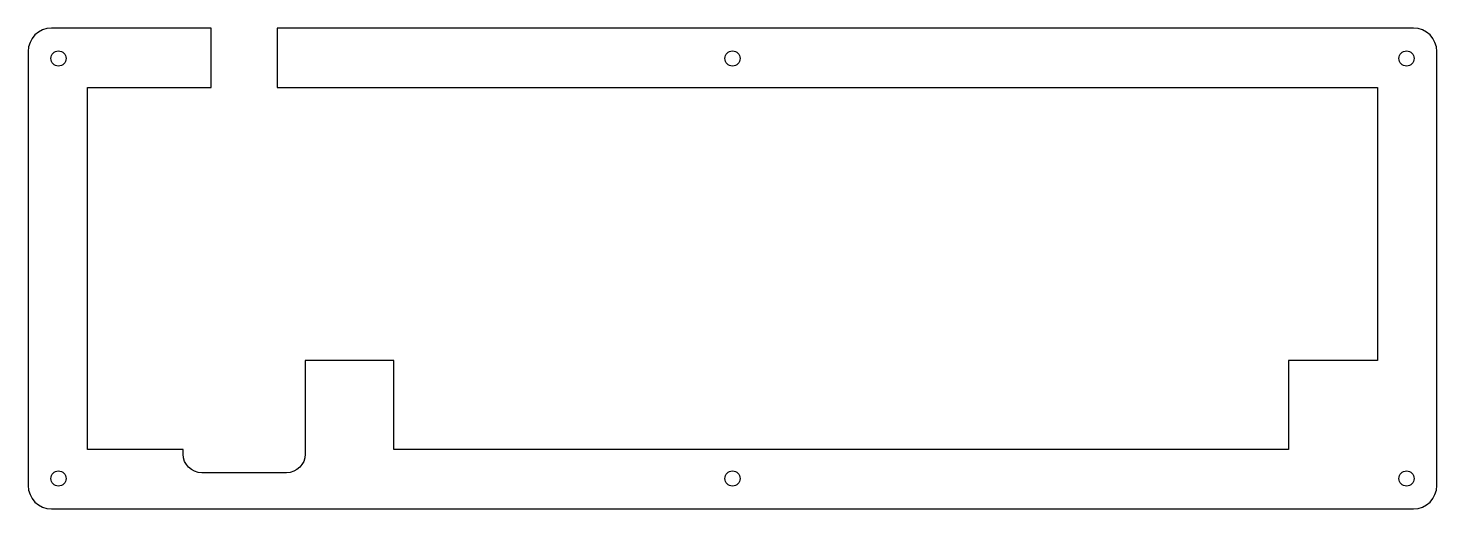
# Model space of a CAD drawing. Header units: millimetres. Extents: x -13 to 289, y -90 to 13.
import ezdxf

# ---------------------------------------------------------------- set-up
doc = ezdxf.new("R2010")
doc.units = ezdxf.units.MM
doc.layers.get('0').update_dxf_attribs({"linetype": 'CONTINUOUS'})

msp = doc.modelspace()

# ---------------------------------------------------------------- linework, layer by layer
msp.add_lwpolyline([(45.9475, -77.925, -0.414213562), (41.9475, -81.925), (23.775, -81.925, -0.414213562), (19.775, -77.925), (19.775, -76.925), (-0.725, -76.925), (-0.725, 0.725), (25.775, 0.725), (25.775, 13.475), (-8.475, 13.475, 0.414213562), (-13.475, 8.475), (-13.475, -84.675, 0.414213562), (-8.475, -89.675), (283.7475, -89.675, 0.414213562), (288.7475, -84.675), (288.7475, 8.475, 0.414213562), (283.7475, 13.475), (39.9475, 13.475), (39.9475, 0.725), (275.9975, 0.725), (275.9975, -57.875), (256.9475, -57.875), (256.9475, -76.925), (64.9975, -76.925), (64.9975, -57.875), (45.9475, -57.875), (45.9475, -76.925)], format="xyb", close=True)
for centre in [(-6.975, 6.975), (137.63625, 6.975), (282.2475, 6.975), (-6.975, -83.175), (137.63625, -83.175), (282.2475, -83.175)]:
    msp.add_circle(centre, 1.625)

doc.saveas('drawing.dxf')
